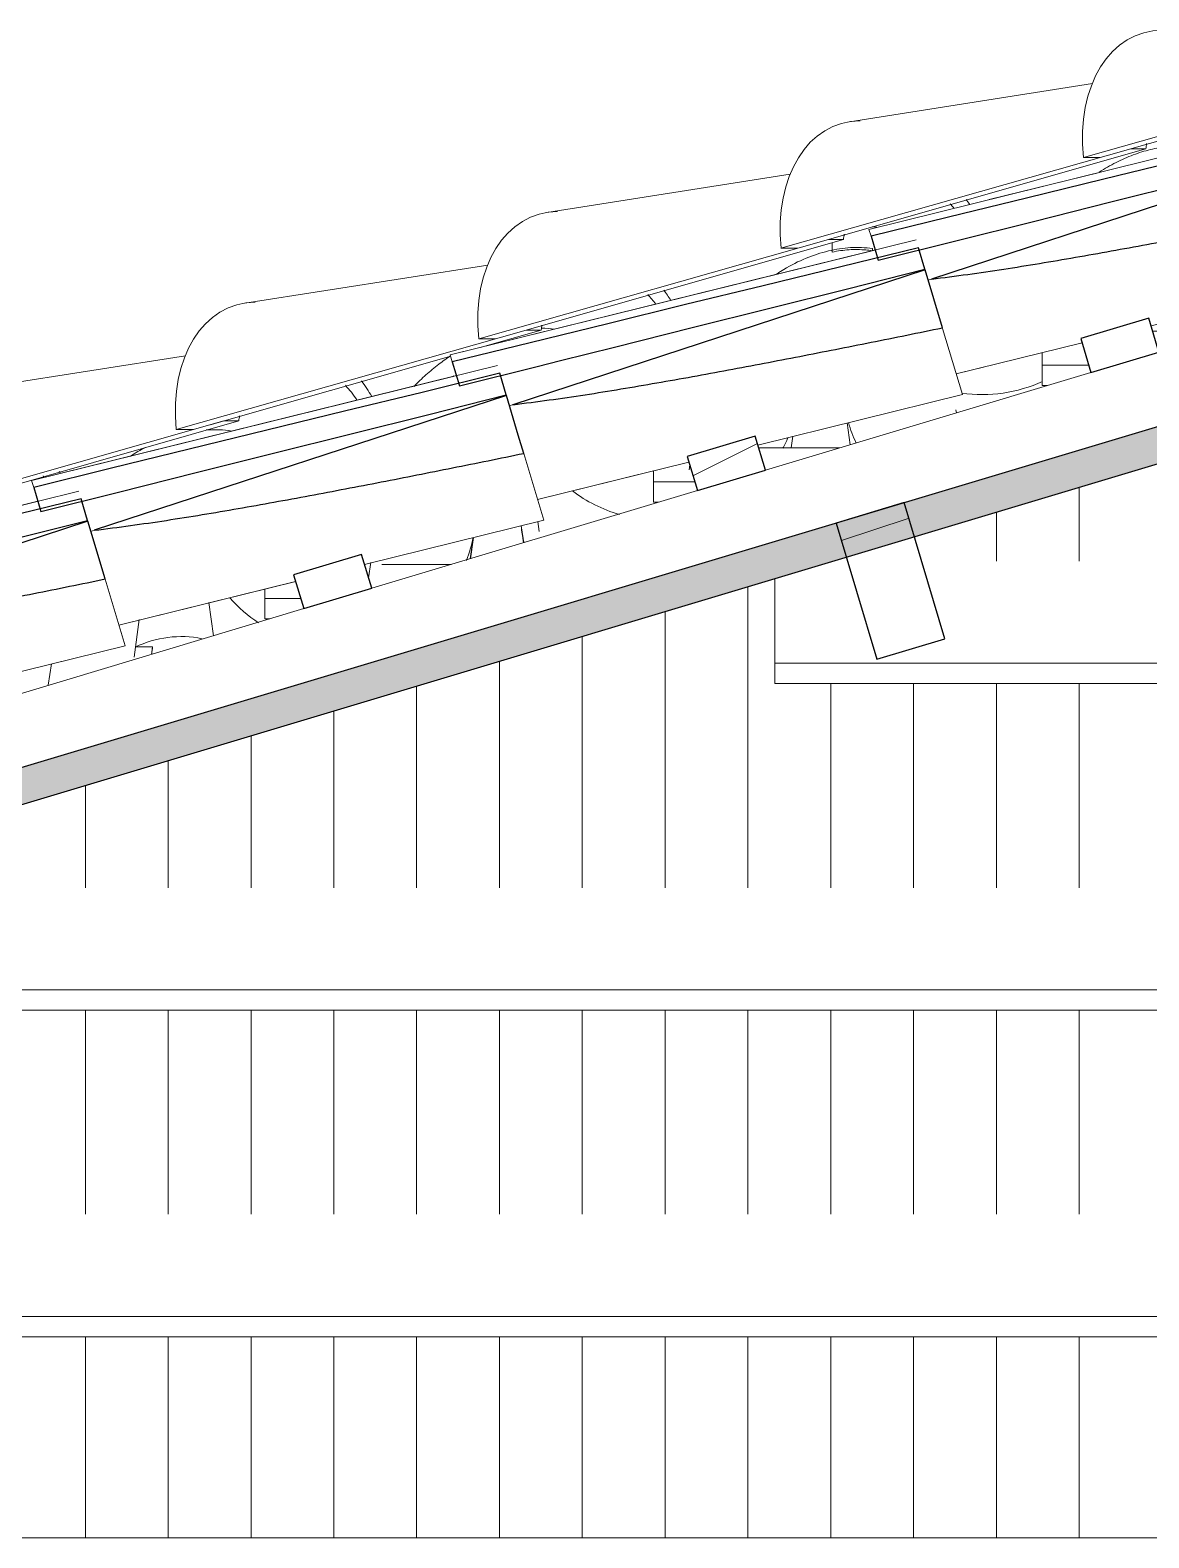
# Model space of a CAD drawing. Header units: millimetres. Extents: x -23755 to 62003, y -3000 to 6760.
# Drawn here: x -21047 to -20101, y 2575 to 3849 of the extents above; entities that cross this region are included whole.
import ezdxf

# ---------------------------------------------------------------- set-up
doc = ezdxf.new("R2010")
doc.units = ezdxf.units.MM
for name, color, linetype, lineweight in [('A-GENM', 13, 'Continuous', 9), ('A-GLAZ-CURT', 52, 'Continuous', 9), ('A-GLAZ-CWMG', 51, 'Continuous', 9), ('A-ROOF', 132, 'Continuous', 9), ('A-ROOF-PATT', 132, 'Continuous', 9)]:
    doc.layers.add(name, color=color, linetype=linetype, lineweight=lineweight)
pattern_1 = [(216.87, (-11821.27, 2369.08), (761.9991, 508.00136), [127, -1143]), (206.565, (-11668.87, 2292.88), (-254.0006, -253.9997), [283.981, -283.981]), (198.435, (-11668.87, 2165.88), (-507.99976, -254.0006), [160.644, -642.575])]

# ---------------------------------------------------------------- blocks, each defined once
blk = doc.blocks.new('Rectangular Mullion - Ripa-3920000-A')
at = {"layer": 'A-GLAZ-CWMG'}
for p, q in [((-20749.3, 3397.3), (-20690.8, 3397.3)), ((-20848.4, 3368.6), (-20848.4, 3376.5)), ((-20848.4, 3351.4), (-20848.4, 3368.6)), ((-20817.9, 3368.6), (-20848.4, 3368.6)), ((-20848.4, 3351.4), (-20844.1, 3351.4))]:
    blk.add_line(p, q, dxfattribs=at)
blk = doc.blocks.new('Rectangular Mullion - Ripa-3920001-A')
at = {"layer": 'A-GLAZ-CWMG'}
for p, q in [((-20430.9, 3495.9), (-20362.3, 3495.9)), ((-20519.8, 3467.2), (-20519.8, 3476.6)), ((-20519.8, 3449.9), (-20519.8, 3467.2)), ((-20484.9, 3467.2), (-20519.8, 3467.2)), ((-20519.8, 3449.9), (-20515.5, 3449.9))]:
    blk.add_line(p, q, dxfattribs=at)
blk = doc.blocks.new('Rectangular Mullion - Ripa-3920002-A')
at = {"layer": 'A-GLAZ-CWMG'}
for p, q in [((-20097.8, 3594.5), (-20033.7, 3594.5)), ((-20191.2, 3565.7), (-20191.2, 3576.5)), ((-20191.2, 3548.5), (-20191.2, 3565.7)), ((-20151.8, 3565.7), (-20191.2, 3565.7)), ((-20191.2, 3548.5), (-20186.9, 3548.5))]:
    blk.add_line(p, q, dxfattribs=at)
blk = doc.blocks.new('Rectangular Mullion - Terça-3920163-A')
at = {"layer": 'A-GLAZ-CWMG'}
for p, q in [((-19319.7, 2761.9), (-22182.4, 2761.9)), ((-22257.1, 2744.7), (-19319.7, 2744.7))]:
    blk.add_line(p, q, dxfattribs=at)
blk = doc.blocks.new('Rectangular Mullion - Terça-3920164-A')
at = {"layer": 'A-GLAZ-CWMG'}
for p, q in [((-19319.7, 3037.9), (-21262.4, 3037.9)), ((-21337.1, 3020.7), (-19319.7, 3020.7))]:
    blk.add_line(p, q, dxfattribs=at)
blk = doc.blocks.new('Rectangular Mullion - Terça-3920165-A')
at = {"layer": 'A-GLAZ-CWMG'}
for p, q in [((-20417.1, 3313.9), (-20417.1, 3385.5)), ((-20417.1, 3296.7), (-20417.1, 3313.9)), ((-19319.7, 3313.9), (-20417.1, 3313.9)), ((-20417.1, 3296.7), (-19319.7, 3296.7))]:
    blk.add_line(p, q, dxfattribs=at)
blk = doc.blocks.new('Rectangular Mullion - Ripa-3920007-A')
at = {"layer": 'A-GLAZ-CWMG', "lineweight": 25}
for p, q in [((-20766.5, 3405.9), (-20824, 3388.7)), ((-20757.9, 3377.2), (-20766.5, 3405.9)), ((-20824, 3388.7), (-20815.3, 3360)), ((-20815.3, 3360), (-20757.9, 3377.2))]:
    blk.add_line(p, q, dxfattribs=at)
blk = doc.blocks.new('Rectangular Mullion - Ripa-3920008-A')
at = {"layer": 'A-GLAZ-CWMG'}
h = blk.add_hatch(dxfattribs=at)
h.set_pattern_fill('FP_2', color=256, style=0, pattern_type=2)
h.set_pattern_definition(pattern_1)
h.paths.add_polyline_path([(-20482.7, 3459.8), (-20425.2, 3477), (-20433.8, 3505.8), (-20491.3, 3488.5), (-20485.9, 3470.6)])
at = {"layer": 'A-GLAZ-CWMG', "lineweight": 25}
for p, q in [((-20433.8, 3505.8), (-20491.3, 3488.5)), ((-20425.2, 3477), (-20433.8, 3505.8)), ((-20491.3, 3488.5), (-20482.7, 3459.8)), ((-20482.7, 3459.8), (-20425.2, 3477))]:
    blk.add_line(p, q, dxfattribs=at)
blk = doc.blocks.new('Rectangular Mullion - Ripa-3920009-A')
at = {"layer": 'A-GLAZ-CWMG', "lineweight": 25}
for p, q in [((-20101.1, 3605.6), (-20158.6, 3588.3)), ((-20092.5, 3576.8), (-20101.1, 3605.6)), ((-20158.6, 3588.3), (-20150, 3559.6)), ((-20150, 3559.6), (-20092.5, 3576.8))]:
    blk.add_line(p, q, dxfattribs=at)
blk = doc.blocks.new('Rectangular Mullion - Caibro-3920096-A')
at = {"layer": 'A-GLAZ-CWMG'}
for p, q in [((-20425.2, 3477), (-20150, 3559.6)), ((-20757.9, 3377.2), (-20482.7, 3459.8)), ((-21090.5, 3277.4), (-20815.3, 3360))]:
    blk.add_line(p, q, dxfattribs=at)
blk = doc.blocks.new('Rectangular Mullion - Terça-3920172-A')
at = {"layer": 'A-GLAZ-CWMG'}
h = blk.add_hatch(dxfattribs=at)
h.set_pattern_fill('FP_2', color=256, style=0, pattern_type=2)
h.set_pattern_definition(pattern_1)
h.paths.add_polyline_path([(-20330.9, 3317.4), (-20273.4, 3334.6), (-20307.9, 3449.6), (-20365.4, 3432.3), (-20336.8, 3336.9)])
at = {"layer": 'A-GLAZ-CWMG', "lineweight": 25}
for p, q in [((-20307.9, 3449.6), (-20365.4, 3432.3)), ((-20273.4, 3334.6), (-20307.9, 3449.6)), ((-20365.4, 3432.3), (-20330.9, 3317.4)), ((-20330.9, 3317.4), (-20273.4, 3334.6))]:
    blk.add_line(p, q, dxfattribs=at)
blk = doc.blocks.new('COLONIAL BASE - COLONIAL BASE-V72-A')
at = {"layer": 'A-GLAZ-CURT'}
blk.add_ellipse((-20919.1, 3254.7), major_axis=(85.3, 0), ratio=0.957826, start_param=1.360143, end_param=2.04273, dxfattribs=at)
blk = doc.blocks.new('COLONIAL BASE - COLONIAL BASE-V73-A')
at = {"layer": 'A-GLAZ-CURT'}
for p, q in [((-20957.6, 3327.8), (-20943.2, 3327.8)), ((-20943.2, 3327.8), (-20944.1, 3321.3))]:
    blk.add_line(p, q, dxfattribs=at)
blk.add_ellipse((-21060.5, 3335), major_axis=(117.5, 0), ratio=0.957826, start_param=6.161805, end_param=6.219312, dxfattribs=at)
blk = doc.blocks.new('COLONIAL BASE - COLONIAL BASE-V74-A')
at = {"layer": 'A-GLAZ-CURT'}
for p, q in [((-20629.5, 3415.7), (-20631.5, 3430.1)), ((-20629.7, 3415.7), (-20631.1, 3425.8))]:
    blk.add_line(p, q, dxfattribs=at)
blk.add_ellipse((-20514.7, 3441.2), major_axis=(117.5, 0), ratio=0.957826, start_param=3.240132, end_param=3.368636, dxfattribs=at)
blk = doc.blocks.new('COLONIAL BASE - COLONIAL BASE-V75-A')
at = {"layer": 'A-GLAZ-CURT'}
for p, q in [((-20672.2, 3420.2), (-20674.6, 3402.2)), ((-20672, 3420.2), (-20674.5, 3402.2)), ((-20891.7, 3337.1), (-20895.5, 3365.1)), ((-21031.3, 3295.2), (-21028.7, 3313.4))]:
    blk.add_line(p, q, dxfattribs=at)
for start_param, end_param in [(5.916149, 6.093839), (3.837657, 4.117018)]:
    blk.add_ellipse((-20787.6, 3441.2), major_axis=(117.5, 0), ratio=0.957826, start_param=start_param, end_param=end_param, dxfattribs=at)
blk = doc.blocks.new('COLONIAL BASE - COLONIAL BASE-V76-A')
at = {"layer": 'A-GLAZ-CURT'}
for q in [(-20356.2, 3517.1), (-20356, 3517.1)]:
    blk.add_line((-20353.5, 3498.5), q, dxfattribs=at)
blk.add_ellipse((-20241.8, 3547.3), major_axis=(117.5, 0), ratio=0.957826, start_param=3.411507, end_param=3.576416, dxfattribs=at)
blk = doc.blocks.new('COLONIAL BASE - COLONIAL BASE-V87-A')
at = {"layer": 'A-GLAZ-CURT'}
for p, q in [((-21040.2, 3450.7), (-21399.2, 3362.1)), ((-20966.3, 3328.6), (-21096.3, 3296.5)), ((-21154.6, 3282.1), (-21325.4, 3240))]:
    blk.add_line(p, q, dxfattribs=at)
blk = doc.blocks.new('COLONIAL BASE - COLONIAL BASE-V88-A')
at = {"layer": 'A-GLAZ-CURT'}
for p, q in [((-20686.3, 3556.9), (-21045.4, 3468.2)), ((-20612.5, 3434.8), (-20763.9, 3397.4)), ((-20822.2, 3383), (-20971.6, 3346.1))]:
    blk.add_line(p, q, dxfattribs=at)
blk = doc.blocks.new('COLONIAL BASE - COLONIAL BASE-V89-A')
at = {"layer": 'A-GLAZ-CURT'}
for p, q in [((-20332.7, 3663), (-20691.5, 3574.4)), ((-20258.6, 3540.9), (-20431.6, 3498.2)), ((-20489.9, 3483.8), (-20617.7, 3452.3))]:
    blk.add_line(p, q, dxfattribs=at)
blk = doc.blocks.new('COLONIAL BASE - COLONIAL BASE-V90-A')
at = {"layer": 'A-GLAZ-CURT'}
for p, q in [((-19978.7, 3769.2), (-20337.7, 3680.5)), ((-19904.8, 3647.1), (-20099.2, 3599.1)), ((-20157.5, 3584.7), (-20263.9, 3558.4))]:
    blk.add_line(p, q, dxfattribs=at)
blk = doc.blocks.new('COLONIAL BASE - COLONIAL BASE-V100-A')
at = {"layer": 'A-GLAZ-CURT'}
for p, q in [((-21005.5, 3459.3), (-21399.2, 3362.1)), ((-20966.3, 3328.6), (-20983.2, 3384.8)), ((-21399.2, 3362.1), (-21397.5, 3356.4)), ((-20966.3, 3328.6), (-21096.3, 3296.5)), ((-21349.2, 3319.1), (-21346.7, 3319.9)), ((-21154.6, 3282.1), (-21325.4, 3240))]:
    blk.add_line(p, q, dxfattribs=at)
at = {"layer": 'A-GLAZ-CURT', "lineweight": 25}
for p, q in [((-20998.1, 3434.5), (-21003.6, 3452.7)), ((-21397.5, 3356.4), (-21391.4, 3336))]:
    blk.add_line(p, q, dxfattribs=at)
at = {"layer": 'A-GLAZ-CURT', "lineweight": 25, "flags": 128}
for points in [[(-21003.6, 3452.7), (-21069.2, 3436.7), (-21134.9, 3420.6), (-21200.5, 3404.6), (-21266.2, 3388.5), (-21331.8, 3372.4), (-21397.5, 3356.4)], [(-21391.4, 3336), (-21325.8, 3352.4), (-21260.3, 3368.8), (-21194.7, 3385.2), (-21129.2, 3401.6), (-21063.6, 3418.1), (-20998.1, 3434.5)]]:
    blk.add_lwpolyline(points, dxfattribs=at)
blk = doc.blocks.new('COLONIAL BASE - COLONIAL BASE-V93-A')
at = {"layer": 'A-GLAZ-CURT', "lineweight": 25}
for p, q in [((-22767.2, 2903.2), (-23115.5, 2789.3)), ((-22752.5, 2854.3), (-22767.2, 2903.2))]:
    blk.add_line(p, q, dxfattribs=at)
blk.add_open_spline([(-23115.5, 2789.3), (-23095.1, 2791.8), (-23054.5, 2797.4), (-22993.9, 2807.6), (-22933.4, 2818.5), (-22873, 2830.1), (-22812.7, 2842), (-22772.6, 2850.1), (-22752.5, 2854.3)], degree=3, dxfattribs=at)
blk = doc.blocks.new('COLONIAL BASE - COLONIAL BASE-V101-A')
at = {"layer": 'A-GLAZ-CURT'}
for p, q in [((-20651.7, 3565.5), (-21045.4, 3468.2)), ((-20612.5, 3434.8), (-20629.3, 3491)), ((-21045.4, 3468.2), (-21043.6, 3462.5)), ((-20612.5, 3434.8), (-20763.9, 3397.4)), ((-20995.3, 3425.3), (-20992.4, 3426.2)), ((-20822.2, 3383), (-20971.6, 3346.1))]:
    blk.add_line(p, q, dxfattribs=at)
at = {"layer": 'A-GLAZ-CURT', "lineweight": 25}
for p, q in [((-20644.2, 3540.6), (-20649.7, 3558.9)), ((-21043.6, 3462.5), (-21037.5, 3442.1))]:
    blk.add_line(p, q, dxfattribs=at)
at = {"layer": 'A-GLAZ-CURT', "lineweight": 25, "flags": 128}
for points in [[(-20649.7, 3558.9), (-20715.4, 3542.8), (-20781, 3526.8), (-20846.7, 3510.7), (-20912.3, 3494.7), (-20978, 3478.6), (-21043.6, 3462.5)], [(-21037.5, 3442.1), (-20972, 3458.5), (-20906.4, 3475), (-20840.9, 3491.4), (-20775.3, 3507.8), (-20709.8, 3524.2), (-20644.2, 3540.6)]]:
    blk.add_lwpolyline(points, dxfattribs=at)
blk = doc.blocks.new('COLONIAL BASE - COLONIAL BASE-V102-A')
at = {"layer": 'A-GLAZ-CURT', "lineweight": 25}
for p, q in [((-20644.1, 3540.2), (-20992.4, 3426.2)), ((-20634.1, 3506.7), (-20644.1, 3540.2)), ((-20629.4, 3491.2), (-20634.1, 3506.7))]:
    blk.add_line(p, q, dxfattribs=at)
at = {"layer": 'A-GLAZ-CURT'}
for p, q in [((-20629.4, 3491.3), (-20629.4, 3491.2)), ((-20991.7, 3426.5), (-20992.4, 3426.2))]:
    blk.add_line(p, q, dxfattribs=at)
at = {"layer": 'A-GLAZ-CURT', "lineweight": 25}
blk.add_open_spline([(-20992.4, 3426.2), (-20972.1, 3428.8), (-20931.5, 3434.3), (-20870.8, 3444.5), (-20810.3, 3455.5), (-20749.9, 3467), (-20689.6, 3478.9), (-20649.5, 3487.1), (-20629.4, 3491.2)], degree=3, dxfattribs=at)
blk = doc.blocks.new('COLONIAL BASE - COLONIAL BASE-V103-A')
at = {"layer": 'A-GLAZ-CURT'}
for p, q in [((-20297.8, 3671.6), (-20691.5, 3574.4)), ((-20258.6, 3540.9), (-20275.4, 3596.8)), ((-20691.5, 3574.4), (-20689.8, 3568.7)), ((-20641.5, 3531.4), (-20638.5, 3532.4)), ((-20258.6, 3540.9), (-20431.6, 3498.2)), ((-20489.9, 3483.8), (-20617.7, 3452.3))]:
    blk.add_line(p, q, dxfattribs=at)
at = {"layer": 'A-GLAZ-CURT', "lineweight": 25}
for p, q in [((-20290.4, 3646.8), (-20295.9, 3665)), ((-20689.8, 3568.7), (-20683.7, 3548.3))]:
    blk.add_line(p, q, dxfattribs=at)
at = {"layer": 'A-GLAZ-CURT', "lineweight": 25, "flags": 128}
for points in [[(-20295.9, 3665), (-20361.5, 3649), (-20427.2, 3632.9), (-20492.8, 3616.9), (-20558.5, 3600.8), (-20624.1, 3584.7), (-20689.8, 3568.7)], [(-20598.3, 3569.7), (-20552.6, 3581.1), (-20487, 3597.5), (-20421.5, 3614), (-20355.9, 3630.4), (-20290.4, 3646.8)], [(-20683.7, 3548.3), (-20618.1, 3564.7), (-20598.3, 3569.7)]]:
    blk.add_lwpolyline(points, dxfattribs=at)
blk = doc.blocks.new('COLONIAL BASE - COLONIAL BASE-V104-A')
at = {"layer": 'A-GLAZ-CURT'}
for p, q in [((-19944, 3777.8), (-20337.7, 3680.5)), ((-19904.8, 3647.1), (-19921.6, 3703.3)), ((-20337.7, 3680.5), (-20335.9, 3674.8)), ((-19904.8, 3647.1), (-20099.2, 3599.1)), ((-20287.6, 3637.6), (-20284.7, 3638.5)), ((-20157.5, 3584.7), (-20263.9, 3558.4))]:
    blk.add_line(p, q, dxfattribs=at)
at = {"layer": 'A-GLAZ-CURT', "lineweight": 25}
for p, q in [((-19936.5, 3752.9), (-19942, 3771.2)), ((-20335.9, 3674.8), (-20329.8, 3654.4))]:
    blk.add_line(p, q, dxfattribs=at)
at = {"layer": 'A-GLAZ-CURT', "lineweight": 25, "flags": 128}
for points in [[(-19942, 3771.2), (-20007.7, 3755.1), (-20073.3, 3739.1), (-20139, 3723), (-20204.6, 3707), (-20270.3, 3690.9), (-20335.9, 3674.8)], [(-20329.8, 3654.4), (-20264.3, 3670.8), (-20198.7, 3687.3), (-20133.2, 3703.7), (-20067.6, 3720.1), (-20002.1, 3736.5), (-19936.5, 3752.9)]]:
    blk.add_lwpolyline(points, dxfattribs=at)
blk = doc.blocks.new('Colonial cumeeira - hip-4041867-A')
at = {"layer": 'A-GENM', "color": 55}
for p, q in [((-20156.4, 3741.3), (-19860.8, 3825.3)), ((-20354.2, 3771.5), (-20148.7, 3803.7)), ((-20127.4, 3745.5), (-19983.8, 3786.6)), ((-20412, 3664.6), (-20116.4, 3748.7)), ((-20382.9, 3668.9), (-20103.6, 3748.7)), ((-20116.4, 3748.7), (-20103.6, 3748.7)), ((-20142.2, 3741.3), (-20156.4, 3741.3)), ((-20609.8, 3694.9), (-20404.2, 3727.1)), ((-20667.5, 3588), (-20371.9, 3672)), ((-20638.5, 3592.2), (-20359.2, 3672)), ((-20371.9, 3672), (-20359.2, 3672)), ((-20397.8, 3664.6), (-20412, 3664.6)), ((-20865.3, 3618.2), (-20659.8, 3650.4)), ((-20923.1, 3511.3), (-20627.5, 3595.3)), ((-20666.4, 3580.6), (-20614.7, 3595.3)), ((-20627.5, 3595.3), (-20614.7, 3595.3)), ((-20653.3, 3588), (-20667.5, 3588)), ((-21120.9, 3541.5), (-20915.3, 3573.7)), ((-20894.6, 3515.4), (-20691.2, 3573.5)), ((-21178.6, 3434.6), (-20883, 3518.7)), ((-21149.6, 3438.9), (-20870.3, 3518.7)), ((-20883, 3518.7), (-20870.3, 3518.7)), ((-20908.9, 3511.3), (-20923.1, 3511.3))]:
    blk.add_line(p, q, dxfattribs=at)
for centre, major_axis, start_param, end_param in [((-20072.4, 3734), (-33.8, 112.5), 6.078575, 7.585498), ((-20327.9, 3657.3), (-33.8, 112.5), 6.078575, 7.585498), ((-20044.5, 3719.3), (-23.8, 79.5), 0.938757, 0.996269), ((-20583.5, 3580.6), (-33.8, 112.5), 6.078575, 7.585498), ((-20300.1, 3642.7), (-23.8, 79.5), 5.268314, 5.329398), ((-20300.1, 3642.7), (-28.7, 95.8), 5.156418, 5.209346), ((-20300.1, 3642.7), (-23.8, 79.5), 0.938757, 0.996269), ((-20839.1, 3504), (-33.8, 112.5), 6.078575, 7.585498), ((-20555.6, 3566), (-23.8, 79.5), 5.192998, 5.329398), ((-20555.6, 3566), (-28.7, 95.8), 5.099335, 5.209346), ((-20555.6, 3566), (-23.8, 79.5), 0.938757, 0.996269), ((-20811.2, 3489.3), (-23.8, 79.5), 5.126996, 5.329398), ((-20811.2, 3489.3), (-28.7, 95.8), 5.045839, 5.209346), ((-20811.2, 3489.3), (-23.8, 79.5), 0.938757, 0.996269), ((-21066.7, 3412.7), (-23.8, 79.5), 5.317395, 5.329398), ((-21066.7, 3412.7), (-28.7, 95.8), 5.193939, 5.209346)]:
    blk.add_ellipse(centre, major_axis=major_axis, ratio=0.691714, start_param=start_param, end_param=end_param, dxfattribs=at)

msp = doc.modelspace()

# ---------------------------------------------------------------- hatches: boundary and pattern name
at = {"layer": 'A-ROOF-PATT'}
msp.add_hatch(color=256, dxfattribs=at).paths.add_polyline_path([(-23119.651, 2574.716), (-19319.651, 3714.716), (-19319.651, 3746.037), (-23119.651, 2606.037), (-23119.651, 2576.809)])
h = msp.add_hatch(dxfattribs=at)
h.set_pattern_fill('FP_3', color=256, style=0, pattern_type=2)
h.set_pattern_definition([(90, (0, 5622.11), (-70, 4e-15), [])])
h.paths.add_polyline_path([(-23119.651, 2574.716), (-22519.451, 2574.716), (-22519.451, 2754.776), (-23112.677, 2576.809)])
h.paths.add_polyline_path([(-19319.651, 2574.716), (-19319.651, 2744.685), (-22257.12, 2744.685), (-22257.12, 2833.475), (-22319.451, 2814.716), (-22319.451, 2574.716), (-19832.011, 2574.716)])
h.paths.add_polyline_path([(-3373.656, 2574.716), (-3799.651, 2702.515), (-3799.651, 2574.716), (-3484.448, 2574.716)])
h.paths.add_polyline_path([(-4792.253, 2574.716), (-3999.651, 2574.716), (-3999.651, 2670), (-5299.651, 2670), (-5299.651, 2574.716)])
h.paths.add_polyline_path([(-21507.636, 2848.13), (-19319.651, 2848.13), (-19319.651, 3020.685), (-21337.12, 3020.685), (-21337.12, 3109.475), (-22185.283, 2855.027), (-22183.214, 2848.13), (-21548.505, 2848.13)])
h.paths.add_polyline_path([(-21098.947, 3124.13), (-19319.651, 3124.13), (-19319.651, 3296.685), (-20417.12, 3296.685), (-20417.12, 3385.475), (-21242.296, 3137.923), (-21238.158, 3124.13), (-21139.816, 3124.13)])
h.paths.add_polyline_path([(-20077.224, 3400.13), (-19319.651, 3400.13), (-19319.651, 3572.685), (-19497.12, 3572.685), (-19497.12, 3661.475), (-20299.308, 3420.819), (-20293.101, 3400.13), (-20118.093, 3400.13)])
h.paths.add_polyline_path([(-20355.743, 3400.13), (-20356.777, 3403.578), (-20368.271, 3400.13), (-20363.307, 3400.13)])
h.paths.add_polyline_path([(-19410.686, 3676.13), (-19413.789, 3686.475), (-19448.271, 3676.13), (-19422.41, 3676.13)])
h.paths.add_polyline_path([(-19319.651, 3683.395), (-19319.651, 3714.716), (-19328.271, 3712.13)])

# ---------------------------------------------------------------- linework, layer by layer
at = {"layer": 'A-GLAZ-CURT'}
for p, q in [((-19978.745, 3769.182), (-20337.659, 3680.545)), ((-20235.989, 3705.654), (-20142.838, 3728.658)), ((-20332.655, 3663.013), (-20691.506, 3574.391)), ((-20368.803, 3661.287), (-20368.803, 3669.243)), ((-20334.73, 3664.395), (-20334.73, 3662.272)), ((-20415.453, 3642.565), (-20691.506, 3574.391)), ((-20157.52, 3584.686), (-20263.882, 3558.419)), ((-20686.263, 3556.918), (-21045.352, 3468.238)), ((-20691.428, 3555.642), (-21045.352, 3468.238)), ((-20688.576, 3556.71), (-20688.576, 3556.118)), ((-20240.7, 3564.144), (-20263.882, 3558.419)), ((-20258.639, 3540.945), (-20431.562, 3498.241)), ((-20264.087, 3528.098), (-20263.717, 3525.459)), ((-20402.124, 3505.709), (-20403.452, 3495.899)), ((-20402, 3505.74), (-20403.38, 3495.899)), ((-20489.883, 3483.838), (-20617.728, 3452.265)), ((-20489.742, 3477.263), (-20489.159, 3481.423)), ((-20519.814, 3476.446), (-20617.728, 3452.265)), ((-21040.198, 3450.742), (-21399.198, 3362.084)), ((-20612.486, 3434.791), (-20763.925, 3397.392)), ((-20616.424, 3425.262), (-20617.546, 3433.552)), ((-20760.523, 3386.053), (-20758.725, 3398.869)), ((-20822.246, 3382.989), (-20971.574, 3346.111)), ((-20822.246, 3382.989), (-20971.574, 3346.111)), ((-20954.473, 3350.844), (-20958.77, 3319.108))]:
    msp.add_line(p, q, dxfattribs=at)
for centre, start_param, end_param in [((-20241.844, 3653.49), 4.56436102, 5.16084076), ((-20514.72, 3547.336), 5.80499098, 5.88984292), ((-20514.72, 3547.336), 4.03662668, 4.4196668)]:
    msp.add_ellipse(centre, major_axis=(117.5, 0), ratio=0.95782629, start_param=start_param, end_param=end_param, dxfattribs=at)
for points, knots in [([(-20142.98, 3728.837), (-20140.662, 3730.356), (-20133.591, 3734.722), (-20121.597, 3740.822), (-20107.024, 3746.276), (-20087.588, 3751.02), (-20070.986, 3751.785), (-20059.622, 3750.175), (-20057.541, 3749.801)], [-0.638470673, -0.638470673, -0.638470673, -0.638470673, -0.611111111, -0.555555556, -0.5, -0.444444444, -0.333333333, -0.308159022, -0.308159022, -0.308159022, -0.308159022]), ([(-20415.941, 3642.663), (-20415.744, 3642.795), (-20413.635, 3644.197), (-20405.385, 3649.41), (-20390.889, 3656.676), (-20371.921, 3662.827), (-20353.02, 3665.682), (-20340.783, 3665.21), (-20334.73, 3664.395)], [-0.482759355, -0.482759355, -0.482759355, -0.482759355, -0.479166667, -0.444444444, -0.333333333, -0.222222222, -0.111111111, 0, 0, 0, 0]), ([(-20335.078, 3662.455), (-20336.811, 3662.734), (-20343.17, 3663.539), (-20354.393, 3663.652), (-20363.967, 3662.321), (-20368.803, 3661.287)], [-0.297326209, -0.297326209, -0.297326209, -0.297326209, -0.25, -0.125, 0, 0, 0, 0]), ([(-20722.173, 3547.832), (-20718.88, 3551.261), (-20712.023, 3557.91), (-20701.664, 3566.44), (-20694.596, 3571.398), (-20691.246, 3573.574)], [-0.997533796, -0.997533796, -0.997533796, -0.997533796, -0.946428571, -0.892857143, -0.845406888, -0.845406888, -0.845406888, -0.845406888])]:
    msp.add_open_spline(points, degree=3, knots=knots, dxfattribs=at)
for points in [[(-20334.987, 3682.774), (-20333.666, 3682.66), (-20332.349, 3682.519), (-20331.038, 3682.352)], [(-20614.214, 3597.142), (-20610.571, 3597.019), (-20606.961, 3596.701), (-20603.394, 3596.179)], [(-20689.77, 3555.892), (-20689.373, 3556.167), (-20688.975, 3556.44), (-20688.576, 3556.71)], [(-20897.801, 3511.036), (-20890.457, 3511.489), (-20883.204, 3511.183), (-20876.137, 3510.043)], [(-20961.803, 3488.947), (-20957.663, 3491.59), (-20953.483, 3493.997), (-20949.275, 3496.169)]]:
    msp.add_open_spline(points, degree=3, dxfattribs=at)
at = {"layer": 'A-ROOF', "lineweight": 25}
for p, q in [((-19319.651, 3746.037), (-23119.651, 2606.037)), ((-23119.651, 2574.716), (-19319.651, 3714.716))]:
    msp.add_line(p, q, dxfattribs=at)
at = {"layer": 'A-ROOF'}
msp.add_line((-22319.451, 2574.716), (-19319.651, 2574.716), dxfattribs=at)

# ---------------------------------------------------------------- block references
at = {"layer": 'A-GENM', "color": 7}
msp.add_blockref('Colonial cumeeira - hip-4041867-A', (0, 0), dxfattribs=at)
at = {"layer": 'A-GLAZ-CURT'}
for name, p in [('COLONIAL BASE - COLONIAL BASE-V104-A', (0, 0)), ('COLONIAL BASE - COLONIAL BASE-V90-A', (0, 0)), ('COLONIAL BASE - COLONIAL BASE-V90-A', (0, 0)), ('COLONIAL BASE - COLONIAL BASE-V90-A', (0, 0)), ('COLONIAL BASE - COLONIAL BASE-V90-A', (0, 0)), ('COLONIAL BASE - COLONIAL BASE-V90-A', (0, 0)), ('COLONIAL BASE - COLONIAL BASE-V90-A', (0, 0)), ('COLONIAL BASE - COLONIAL BASE-V90-A', (0, 0)), ('COLONIAL BASE - COLONIAL BASE-V90-A', (0, 0)), ('COLONIAL BASE - COLONIAL BASE-V90-A', (0, 0)), ('COLONIAL BASE - COLONIAL BASE-V90-A', (0, 0)), ('COLONIAL BASE - COLONIAL BASE-V90-A', (0, 0)), ('COLONIAL BASE - COLONIAL BASE-V90-A', (0, 0)), ('COLONIAL BASE - COLONIAL BASE-V90-A', (0, 0)), ('COLONIAL BASE - COLONIAL BASE-V90-A', (0, 0)), ('COLONIAL BASE - COLONIAL BASE-V90-A', (0, 0)), ('COLONIAL BASE - COLONIAL BASE-V90-A', (0, 0)), ('COLONIAL BASE - COLONIAL BASE-V90-A', (0, 0)), ('COLONIAL BASE - COLONIAL BASE-V90-A', (0, 0)), ('COLONIAL BASE - COLONIAL BASE-V90-A', (0, 0)), ('COLONIAL BASE - COLONIAL BASE-V90-A', (0, 0)), ('COLONIAL BASE - COLONIAL BASE-V93-A', (2830.769, 849.231)), ('COLONIAL BASE - COLONIAL BASE-V103-A', (0, 0)), ('COLONIAL BASE - COLONIAL BASE-V89-A', (0, 0)), ('COLONIAL BASE - COLONIAL BASE-V89-A', (0, 0)), ('COLONIAL BASE - COLONIAL BASE-V89-A', (0, 0)), ('COLONIAL BASE - COLONIAL BASE-V89-A', (0, 0)), ('COLONIAL BASE - COLONIAL BASE-V89-A', (0, 0)), ('COLONIAL BASE - COLONIAL BASE-V89-A', (0, 0)), ('COLONIAL BASE - COLONIAL BASE-V89-A', (0, 0)), ('COLONIAL BASE - COLONIAL BASE-V89-A', (0, 0)), ('COLONIAL BASE - COLONIAL BASE-V89-A', (0, 0)), ('COLONIAL BASE - COLONIAL BASE-V89-A', (0, 0)), ('COLONIAL BASE - COLONIAL BASE-V89-A', (0, 0)), ('COLONIAL BASE - COLONIAL BASE-V89-A', (0, 0)), ('COLONIAL BASE - COLONIAL BASE-V89-A', (0, 0)), ('COLONIAL BASE - COLONIAL BASE-V89-A', (0, 0)), ('COLONIAL BASE - COLONIAL BASE-V89-A', (0, 0)), ('COLONIAL BASE - COLONIAL BASE-V89-A', (0, 0)), ('COLONIAL BASE - COLONIAL BASE-V89-A', (0, 0)), ('COLONIAL BASE - COLONIAL BASE-V89-A', (0, 0)), ('COLONIAL BASE - COLONIAL BASE-V89-A', (0, 0)), ('COLONIAL BASE - COLONIAL BASE-V89-A', (0, 0)), ('COLONIAL BASE - COLONIAL BASE-V89-A', (0, 0)), ('COLONIAL BASE - COLONIAL BASE-V93-A', (2476.923, 743.077)), ('COLONIAL BASE - COLONIAL BASE-V101-A', (0, 0)), ('COLONIAL BASE - COLONIAL BASE-V88-A', (0, 0)), ('COLONIAL BASE - COLONIAL BASE-V88-A', (0, 0)), ('COLONIAL BASE - COLONIAL BASE-V88-A', (0, 0)), ('COLONIAL BASE - COLONIAL BASE-V88-A', (0, 0)), ('COLONIAL BASE - COLONIAL BASE-V88-A', (0, 0)), ('COLONIAL BASE - COLONIAL BASE-V88-A', (0, 0)), ('COLONIAL BASE - COLONIAL BASE-V88-A', (0, 0)), ('COLONIAL BASE - COLONIAL BASE-V88-A', (0, 0)), ('COLONIAL BASE - COLONIAL BASE-V88-A', (0, 0)), ('COLONIAL BASE - COLONIAL BASE-V88-A', (0, 0)), ('COLONIAL BASE - COLONIAL BASE-V88-A', (0, 0)), ('COLONIAL BASE - COLONIAL BASE-V88-A', (0, 0)), ('COLONIAL BASE - COLONIAL BASE-V88-A', (0, 0)), ('COLONIAL BASE - COLONIAL BASE-V88-A', (0, 0)), ('COLONIAL BASE - COLONIAL BASE-V88-A', (0, 0)), ('COLONIAL BASE - COLONIAL BASE-V88-A', (0, 0)), ('COLONIAL BASE - COLONIAL BASE-V88-A', (0, 0)), ('COLONIAL BASE - COLONIAL BASE-V88-A', (0, 0)), ('COLONIAL BASE - COLONIAL BASE-V88-A', (0, 0)), ('COLONIAL BASE - COLONIAL BASE-V88-A', (0, 0)), ('COLONIAL BASE - COLONIAL BASE-V88-A', (0, 0)), ('COLONIAL BASE - COLONIAL BASE-V88-A', (0, 0)), ('COLONIAL BASE - COLONIAL BASE-V102-A', (0, 0)), ('COLONIAL BASE - COLONIAL BASE-V76-A', (0, 0)), ('COLONIAL BASE - COLONIAL BASE-V100-A', (0, 0)), ('COLONIAL BASE - COLONIAL BASE-V87-A', (0, 0)), ('COLONIAL BASE - COLONIAL BASE-V87-A', (0, 0)), ('COLONIAL BASE - COLONIAL BASE-V87-A', (0, 0)), ('COLONIAL BASE - COLONIAL BASE-V87-A', (0, 0)), ('COLONIAL BASE - COLONIAL BASE-V87-A', (0, 0)), ('COLONIAL BASE - COLONIAL BASE-V87-A', (0, 0)), ('COLONIAL BASE - COLONIAL BASE-V87-A', (0, 0)), ('COLONIAL BASE - COLONIAL BASE-V87-A', (0, 0)), ('COLONIAL BASE - COLONIAL BASE-V87-A', (0, 0)), ('COLONIAL BASE - COLONIAL BASE-V87-A', (0, 0)), ('COLONIAL BASE - COLONIAL BASE-V87-A', (0, 0)), ('COLONIAL BASE - COLONIAL BASE-V87-A', (0, 0)), ('COLONIAL BASE - COLONIAL BASE-V87-A', (0, 0)), ('COLONIAL BASE - COLONIAL BASE-V87-A', (0, 0)), ('COLONIAL BASE - COLONIAL BASE-V87-A', (0, 0)), ('COLONIAL BASE - COLONIAL BASE-V87-A', (0, 0)), ('COLONIAL BASE - COLONIAL BASE-V87-A', (0, 0)), ('COLONIAL BASE - COLONIAL BASE-V87-A', (0, 0)), ('COLONIAL BASE - COLONIAL BASE-V87-A', (0, 0)), ('COLONIAL BASE - COLONIAL BASE-V87-A', (0, 0)), ('COLONIAL BASE - COLONIAL BASE-V87-A', (0, 0)), ('COLONIAL BASE - COLONIAL BASE-V87-A', (0, 0)), ('COLONIAL BASE - COLONIAL BASE-V87-A', (0, 0)), ('COLONIAL BASE - COLONIAL BASE-V87-A', (0, 0)), ('COLONIAL BASE - COLONIAL BASE-V93-A', (1769.231, 530.769)), ('COLONIAL BASE - COLONIAL BASE-V74-A', (0, 0)), ('COLONIAL BASE - COLONIAL BASE-V75-A', (0, 0)), ('COLONIAL BASE - COLONIAL BASE-V72-A', (0, 0)), ('COLONIAL BASE - COLONIAL BASE-V73-A', (0, 0))]:
    msp.add_blockref(name, p, dxfattribs=at)
at = {"layer": 'A-GLAZ-CWMG'}
for name in ['Rectangular Mullion - Caibro-3920096-A', 'Rectangular Mullion - Ripa-3920002-A', 'Rectangular Mullion - Ripa-3920009-A', 'Rectangular Mullion - Ripa-3920008-A', 'Rectangular Mullion - Ripa-3920001-A', 'Rectangular Mullion - Terça-3920172-A', 'Rectangular Mullion - Ripa-3920007-A', 'Rectangular Mullion - Ripa-3920000-A', 'Rectangular Mullion - Terça-3920165-A', 'Rectangular Mullion - Terça-3920164-A', 'Rectangular Mullion - Terça-3920163-A']:
    msp.add_blockref(name, (0, 0), dxfattribs=at)

doc.saveas('drawing.dxf')
